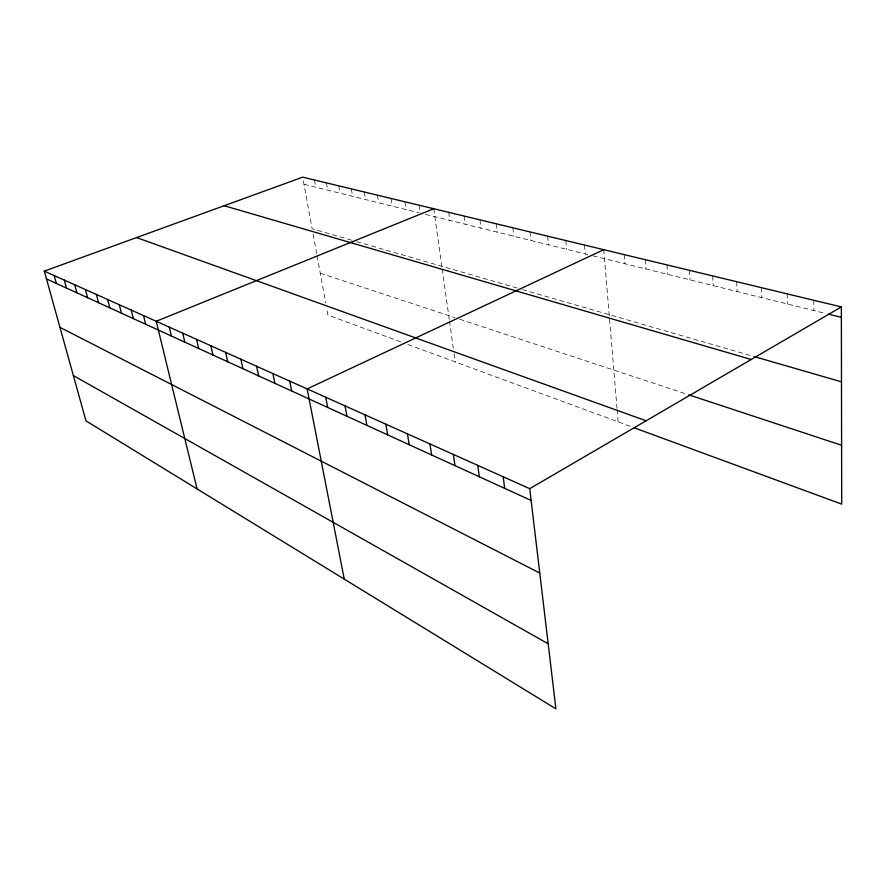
<?xml version="1.0" encoding="UTF-8"?>
<svg xmlns="http://www.w3.org/2000/svg" width="886" height="886" viewBox="0 0 886 886"><rect width="100%" height="100%" fill="white"/><g stroke="black" fill="none" stroke-linecap="round" stroke-linejoin="round"><path stroke-width="0.66" stroke-dasharray="4.43 3.32" d="M303.998 184.288L418.978 212.751M425.568 214.39L587.861 254.57M592.978 255.844L825.674 313.467M351.598 240.172L312.127 228.754L302.702 177.167M356.582 241.612L517.291 288.083M522.419 289.567L754.695 356.737M320.256 273.198L454.817 317.62M459.701 319.226L687.503 394.414M400.716 341.863L327.909 315.062L326.668 308.317M407.881 344.499L631.087 426.631M313.112 234.148L316.811 254.348M317.055 255.689L325.683 302.912M314.441 179.991L315.726 187.19M326.447 182.881L327.72 190.158M338.74 185.85L340.002 193.203M351.332 188.884L352.584 196.315M364.235 191.985L365.464 199.505M377.447 195.175L378.654 202.772M391.003 198.431L392.188 206.117M404.88 201.775L406.054 209.55M419.122 205.209L420.263 213.072M433.741 208.731L441.804 266.254M442.192 269.001L449.291 319.691M449.49 321.053L453.3 348.298M454.064 353.735L455.216 361.909M448.737 212.341L449.822 220.392M464.12 216.051L465.183 224.202M479.935 219.861L480.965 228.101M496.171 223.77L497.168 232.121M512.861 227.791L513.825 236.241M530.016 231.922L530.947 240.483M547.659 236.174L548.545 244.835M565.822 240.549L566.663 249.32M584.505 245.045L585.303 253.939M603.743 249.686L616.999 408.236M617.11 409.598L618.14 421.869M624.176 254.603L624.885 263.74M645.263 259.687L645.905 268.945M667.014 264.925L667.601 274.317M689.485 270.341L690.006 279.865M712.698 275.934L713.141 285.591M736.687 281.715L737.063 291.516M761.506 287.695L761.805 297.641M787.189 293.875L787.399 303.987M813.791 300.288L813.913 310.543"/><path stroke-width="1.33" d="M529.728 488.662L555.91 708.833L85.986 420.861L44.3 271.127L529.728 488.662L841.357 306.921L841.7 504.123L633.667 427.584M603.743 249.686L307.143 388.91L344.266 579.134M433.741 208.731L156.213 321.286L197.091 488.95M44.3 271.127L302.702 177.167L841.357 306.921M828.288 314.109L841.368 317.343M754.695 356.737L841.478 381.833M224.158 205.729L751.206 359.495M688.776 394.835L841.6 445.27M136.577 237.57L646.104 420.795M46.46 278.902L531.135 500.457M59.949 327.355L539.762 573.043M73.383 375.586L548.179 643.79M54.168 275.557L56.339 283.42M64.301 280.098L66.472 288.05M74.712 284.76L76.883 292.812M85.399 289.545L87.57 297.696M96.386 294.473L98.556 302.713M107.682 299.534L109.842 307.874M119.3 304.74L121.46 313.19M131.25 310.089L133.398 318.65M143.543 315.604L145.692 324.265M169.259 327.122L171.386 336.015M182.704 333.147L184.82 342.151M196.57 339.36L198.674 348.486M210.868 345.773L212.961 355.02M225.631 352.384L227.702 361.754M240.87 359.218L242.93 368.709M256.608 366.272L258.657 375.897M272.888 373.56L274.904 383.328M289.722 381.113L291.715 391.014M325.738 397.249L327.665 407.449M345.031 405.888L346.913 416.243M365.043 414.858L366.893 425.38M385.842 424.184L387.647 434.86M407.46 433.863L409.21 444.728M429.943 443.941L431.637 454.972M453.355 454.429L454.983 465.648M477.742 465.36L479.304 476.768M503.182 476.757L504.666 488.352"/></g></svg>
